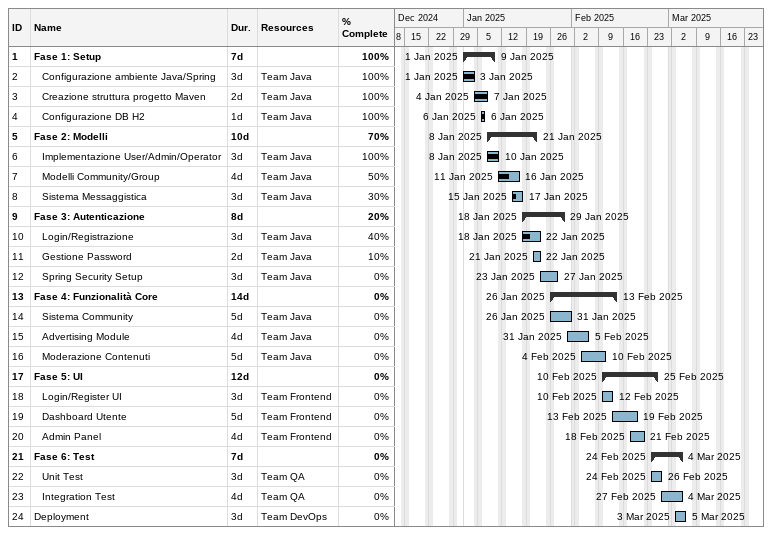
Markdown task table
| ID | Level | Task | Duration | Start | Finish | Resources | % complete |
|---|---|---|---|---|---|---|---|
| 1 | 1 | **Fase 1: Setup** | 7d | 2025-01-01 | 2025-01-09 |  | 100 |
| 2 | 2 | Configurazione ambiente Java/Spring | 3d | 2025-01-01 | 2025-01-03 | Team Java | 100 |
| 3 | 2 | Creazione struttura progetto Maven | 2d | 2025-01-04 | 2025-01-07 | Team Java | 100 |
| 4 | 2 | Configurazione DB H2 | 1d | 2025-01-06 | 2025-01-06 | Team Java | 100 |
| 5 | 1 | **Fase 2: Modelli** | 10d | 2025-01-08 | 2025-01-21 |  | 70 |
| 6 | 2 | Implementazione User/Admin/Operator | 3d | 2025-01-08 | 2025-01-10 | Team Java | 100 |
| 7 | 2 | Modelli Community/Group | 4d | 2025-01-11 | 2025-01-16 | Team Java | 50 |
| 8 | 2 | Sistema Messaggistica | 3d | 2025-01-15 | 2025-01-17 | Team Java | 30 |
| 9 | 1 | **Fase 3: Autenticazione** | 8d | 2025-01-18 | 2025-01-29 |  | 20 |
| 10 | 2 | Login/Registrazione | 3d | 2025-01-18 | 2025-01-22 | Team Java | 40 |
| 11 | 2 | Gestione Password | 2d | 2025-01-21 | 2025-01-22 | Team Java | 10 |
| 12 | 2 | Spring Security Setup | 3d | 2025-01-23 | 2025-01-27 | Team Java | 0 |
| 13 | 1 | **Fase 4: Funzionalità Core** | 14d | 2025-01-26 | 2025-02-13 |  | 0 |
| 14 | 2 | Sistema Community | 5d | 2025-01-26 | 2025-01-31 | Team Java | 0 |
| 15 | 2 | Advertising Module | 4d | 2025-01-31 | 2025-02-05 | Team Java | 0 |
| 16 | 2 | Moderazione Contenuti | 5d | 2025-02-04 | 2025-02-10 | Team Java | 0 |
| 17 | 1 | **Fase 5: UI** | 12d | 2025-02-10 | 2025-02-25 |  | 0 |
| 18 | 2 | Login/Register UI | 3d | 2025-02-10 | 2025-02-12 | Team Frontend | 0 |
| 19 | 2 | Dashboard Utente | 5d | 2025-02-13 | 2025-02-19 | Team Frontend | 0 |
| 20 | 2 | Admin Panel | 4d | 2025-02-18 | 2025-02-21 | Team Frontend | 0 |
| 21 | 1 | **Fase 6: Test** | 7d | 2025-02-24 | 2025-03-04 |  | 0 |
| 22 | 2 | Unit Test | 3d | 2025-02-24 | 2025-02-26 | Team QA | 0 |
| 23 | 2 | Integration Test | 4d | 2025-02-27 | 2025-03-04 | Team QA | 0 |
| 24 | 1 | Deployment | 3d | 2025-03-03 | 2025-03-05 | Team DevOps | 0 |
